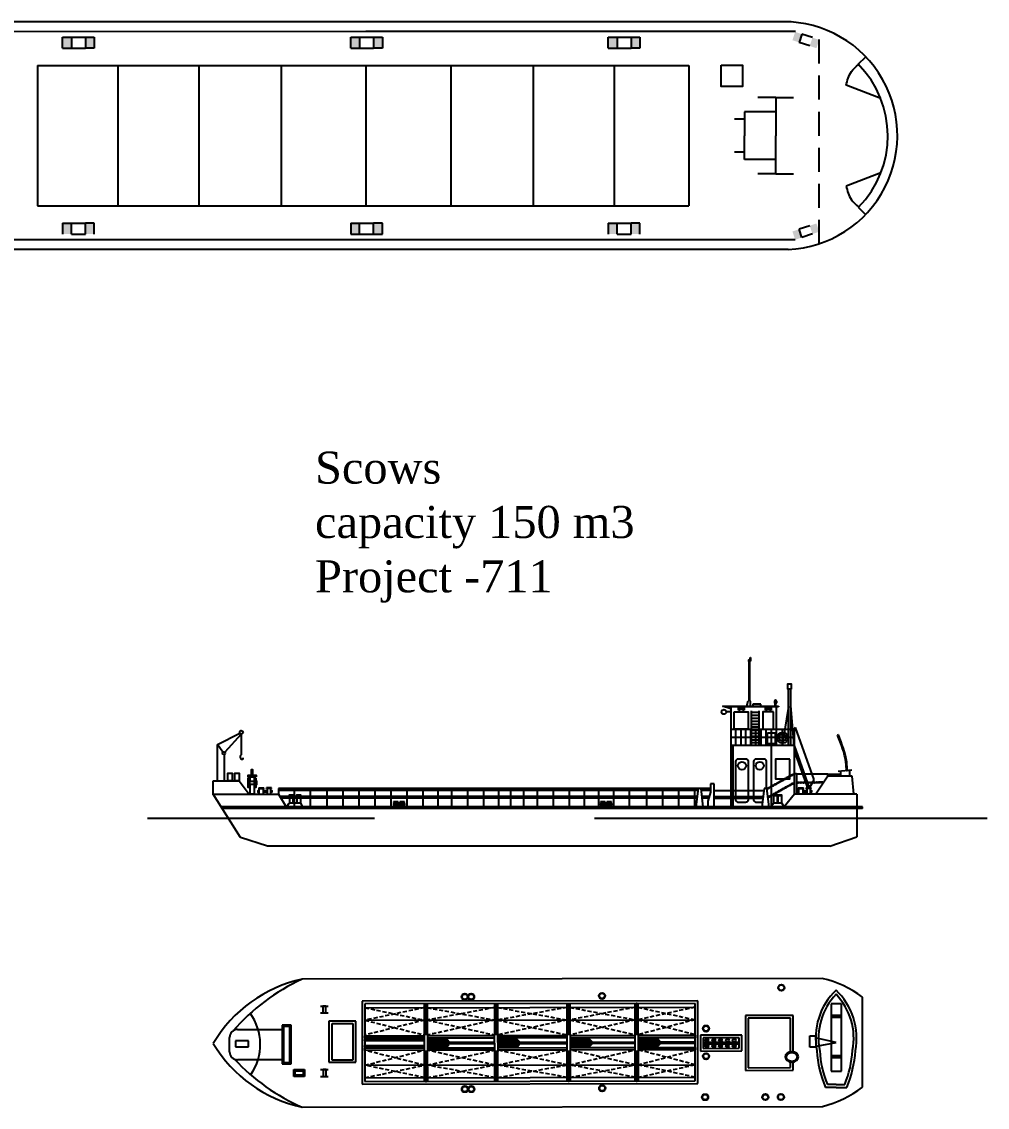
# Model space of a CAD drawing. Header units: millimetres. Extents: x 28 to 252, y -123 to 24.
# Drawn here: x 192.1 to 252.4, y -122.1 to -54.3 of the extents above; entities that cross this region are included whole.
import ezdxf

# ---------------------------------------------------------------- set-up
doc = ezdxf.new("R2010")
doc.units = ezdxf.units.MM
doc.linetypes.add('DASHED2', pattern=[0.375, 0.25, -0.125])
doc.layers.add('2', color=250, linetype='Continuous')
doc.styles.get("Standard").update_dxf_attribs({"font": 'times.ttf', "height": 2})

msp = doc.modelspace()

# ---------------------------------------------------------------- hatches: boundary and pattern name
at = {"layer": '2', "true_color": 0x000000}
h = msp.add_hatch(color=18, dxfattribs=at)
h.paths.add_polyline_path([(194.651, -55.996), (195.203, -55.996), (195.203, -55.314), (194.651, -55.314)])
h.paths.add_polyline_path([(196.077, -55.314), (196.629, -55.314), (196.629, -55.996), (196.077, -55.996)])
h = msp.add_hatch(color=18, dxfattribs=at)
h.paths.add_polyline_path([(212.653, -55.996), (213.204, -55.996), (213.204, -55.314), (212.653, -55.314)])
h.paths.add_polyline_path([(214.078, -55.314), (214.63, -55.314), (214.63, -55.996), (214.078, -55.996)])
h = msp.add_hatch(color=18, dxfattribs=at)
h.paths.add_polyline_path([(228.744, -55.996), (229.296, -55.996), (229.296, -55.314), (228.744, -55.314)])
h.paths.add_polyline_path([(230.17, -55.314), (230.722, -55.314), (230.722, -55.996), (230.17, -55.996)])
h = msp.add_hatch(color=18, dxfattribs=at)
h.paths.add_polyline_path([(241.743, -55.994), (241.325, -55.854), (241.498, -55.336), (241.916, -55.476)])
h.paths.add_polyline_path([(240.835, -55.115), (240.416, -54.975), (240.243, -55.492), (240.661, -55.632)])
h = msp.add_hatch(color=18, dxfattribs=at)
h.paths.add_polyline_path([(194.651, -66.919), (195.203, -66.919), (195.203, -67.602), (194.651, -67.602)])
h.paths.add_polyline_path([(196.077, -67.602), (196.629, -67.602), (196.629, -66.919), (196.077, -66.919)])
h = msp.add_hatch(color=18, dxfattribs=at)
h.paths.add_polyline_path([(212.653, -66.919), (213.204, -66.919), (213.204, -67.602), (212.653, -67.602)])
h.paths.add_polyline_path([(214.078, -67.602), (214.63, -67.602), (214.63, -66.919), (214.078, -66.919)])
h = msp.add_hatch(color=18, dxfattribs=at)
h.paths.add_polyline_path([(228.744, -66.919), (229.296, -66.919), (229.296, -67.602), (228.744, -67.602)])
h.paths.add_polyline_path([(230.17, -67.602), (230.722, -67.602), (230.722, -66.919), (230.17, -66.919)])
h = msp.add_hatch(color=18, dxfattribs=at)
h.paths.add_polyline_path([(241.743, -66.939), (241.325, -67.079), (241.498, -67.597), (241.916, -67.457)])
h.paths.add_polyline_path([(240.835, -67.818), (240.416, -67.958), (240.243, -67.441), (240.661, -67.301)])

# ---------------------------------------------------------------- linework, layer by layer
at = {"layer": '2', "color": 18, "linetype": 'DASHED2', "ltscale": 6, "true_color": 0x000000}
msp.add_line((241.92, -68.209), (241.921, -54.702), dxfattribs=at)
at = {"layer": '2', "color": 18, "true_color": 0x000000}
for p, q in [((194.651, -55.996), (194.651, -55.314)), ((194.651, -55.314), (195.203, -55.314)), ((195.203, -55.314), (195.203, -55.996)), ((195.203, -55.314), (196.077, -55.314)), ((196.077, -55.314), (196.077, -55.996)), ((196.077, -55.314), (196.629, -55.314)), ((196.629, -55.314), (196.629, -55.996)), ((212.653, -55.314), (213.204, -55.314)), ((212.653, -55.996), (212.653, -55.314)), ((213.204, -55.314), (214.078, -55.314)), ((213.204, -55.314), (213.204, -55.996)), ((214.078, -55.314), (214.63, -55.314)), ((214.078, -55.314), (214.078, -55.996)), ((214.63, -55.314), (214.63, -55.996)), ((228.744, -55.314), (229.296, -55.314)), ((228.744, -55.996), (228.744, -55.314)), ((229.296, -55.314), (230.17, -55.314)), ((229.296, -55.314), (229.296, -55.996)), ((230.17, -55.314), (230.722, -55.314)), ((230.17, -55.314), (230.17, -55.996)), ((230.722, -55.314), (230.722, -55.996)), ((240.835, -55.115), (240.661, -55.632)), ((241.498, -55.336), (240.835, -55.115)), ((194.651, -55.996), (195.203, -55.996)), ((195.203, -55.996), (196.077, -55.996)), ((196.629, -55.996), (196.077, -55.996)), ((212.653, -55.996), (213.204, -55.996)), ((213.204, -55.996), (214.078, -55.996)), ((214.63, -55.996), (214.078, -55.996)), ((228.744, -55.996), (229.296, -55.996)), ((229.296, -55.996), (230.17, -55.996)), ((230.722, -55.996), (230.17, -55.996)), ((241.325, -55.854), (240.661, -55.632)), ((244.343, -56.984), (244.821, -56.525)), ((193.076, -57.074), (233.771, -57.07)), ((193.076, -57.074), (193.076, -65.842)), ((198.107, -57.073), (198.106, -65.842)), ((203.167, -57.073), (203.166, -65.843)), ((208.308, -57.072), (208.307, -65.843)), ((213.604, -57.072), (213.604, -65.844)), ((218.901, -57.072), (218.901, -65.843)), ((224.041, -57.073), (224.042, -65.843)), ((229.101, -57.073), (229.102, -65.842)), ((233.771, -57.07), (233.771, -65.845)), ((245.762, -59.146), (243.594, -58.314)), ((239.199, -59.065), (238.093, -59.065)), ((239.199, -59.065), (239.199, -61.458)), ((239.199, -59.065), (240.304, -59.065)), ((239.199, -59.96), (237.248, -59.96)), ((237.248, -59.96), (237.248, -61.458)), ((237.248, -60.42), (236.626, -60.42)), ((237.248, -62.956), (237.248, -61.458)), ((239.199, -63.85), (239.199, -61.458)), ((237.248, -62.495), (236.626, -62.495)), ((239.199, -62.956), (237.248, -62.956)), ((239.199, -63.85), (238.093, -63.85)), ((239.199, -63.85), (240.304, -63.85)), ((245.762, -63.769), (243.594, -64.601)), ((193.076, -65.842), (233.771, -65.845)), ((244.343, -65.932), (244.821, -66.391)), ((194.651, -66.919), (195.203, -66.919)), ((194.651, -66.919), (194.651, -67.602)), ((195.203, -66.919), (196.077, -66.919)), ((195.203, -67.602), (195.203, -66.919)), ((196.629, -66.919), (196.077, -66.919)), ((196.077, -67.602), (196.077, -66.919)), ((196.629, -67.602), (196.629, -66.919)), ((212.653, -66.919), (212.653, -67.602)), ((212.653, -66.919), (213.204, -66.919)), ((213.204, -67.602), (213.204, -66.919)), ((213.204, -66.919), (214.078, -66.919)), ((214.078, -67.602), (214.078, -66.919)), ((214.63, -66.919), (214.078, -66.919)), ((214.63, -67.602), (214.63, -66.919)), ((228.744, -66.919), (228.744, -67.602)), ((228.744, -66.919), (229.296, -66.919)), ((229.296, -67.602), (229.296, -66.919)), ((229.296, -66.919), (230.17, -66.919)), ((230.17, -67.602), (230.17, -66.919)), ((230.722, -66.919), (230.17, -66.919)), ((230.722, -67.602), (230.722, -66.919)), ((241.325, -67.079), (240.661, -67.301)), ((195.203, -67.602), (196.077, -67.602)), ((212.653, -67.602), (213.204, -67.602)), ((213.204, -67.602), (214.078, -67.602)), ((214.078, -67.602), (214.63, -67.602)), ((229.296, -67.602), (230.17, -67.602)), ((240.835, -67.818), (240.661, -67.301)), ((241.498, -67.597), (240.835, -67.818)), ((237.6, -94.232), (237.614, -94.232)), ((237.614, -94.232), (237.614, -94.046)), ((237.614, -94.046), (237.627, -94.046)), ((237.627, -94.046), (237.627, -94.25)), ((237.535, -96.723), (237.535, -94.305)), ((237.588, -96.73), (237.588, -94.305)), ((237.627, -94.25), (237.6, -94.25)), ((239.998, -99.546), (239.998, -96.019)), ((240.128, -96.019), (240.128, -99.546)), ((237.394, -97.078), (237.488, -96.764)), ((237.624, -97.078), (237.624, -96.787)), ((239.117, -96.765), (239.117, -96.871)), ((239.168, -97.078), (239.168, -96.923)), ((239.201, -97.078), (239.201, -96.922)), ((239.253, -96.765), (239.253, -96.871)), ((236.391, -97.251), (235.866, -97.078)), ((235.866, -97.078), (239.381, -97.078)), ((236.391, -97.445), (236.116, -97.445)), ((239.26, -97.135), (236.391, -97.135)), ((236.391, -97.135), (236.391, -102.721)), ((236.877, -97.333), (236.877, -97.135)), ((236.976, -97.333), (236.877, -97.333)), ((236.976, -97.135), (236.976, -97.333)), ((237.133, -97.333), (237.133, -97.135)), ((237.233, -97.333), (237.133, -97.333)), ((237.233, -97.135), (237.233, -97.333)), ((237.67, -97.377), (237.67, -99.55)), ((238.155, -97.478), (237.67, -97.478)), ((238.281, -96.965), (237.764, -96.965)), ((237.764, -96.965), (237.764, -97.078)), ((238.155, -97.377), (238.155, -99.55)), ((238.281, -97.078), (238.281, -96.965)), ((238.56, -97.333), (238.56, -97.135)), ((238.659, -97.333), (238.56, -97.333)), ((238.659, -97.135), (238.659, -97.333)), ((238.816, -97.333), (238.816, -97.135)), ((238.916, -97.333), (238.816, -97.333)), ((238.916, -97.135), (238.916, -97.333)), ((239.26, -99.55), (239.26, -97.135)), ((239.381, -97.136), (239.26, -97.136)), ((239.381, -97.078), (239.381, -97.136)), ((239.998, -97.114), (239.602, -99.55)), ((240.128, -97.047), (240.326, -99.55)), ((238.155, -97.659), (237.67, -97.659)), ((238.155, -97.848), (237.67, -97.848)), ((238.155, -98.038), (237.67, -98.038)), ((238.155, -98.227), (237.67, -98.227)), ((204.324, -99.486), (205.713, -98.772)), ((205.809, -98.834), (204.785, -99.952)), ((205.809, -98.834), (205.815, -100.114)), ((240.377, -98.55), (236.391, -98.55)), ((236.695, -98.55), (236.695, -99.55)), ((237.016, -98.55), (237.016, -99.55)), ((237.309, -98.55), (237.309, -99.55)), ((237.616, -98.55), (237.616, -99.55)), ((238.155, -98.4), (237.67, -98.4)), ((238.155, -98.607), (237.67, -98.607)), ((238.155, -98.798), (237.67, -98.798)), ((237.947, -98.55), (237.947, -99.55)), ((238.278, -98.55), (238.278, -99.55)), ((238.585, -98.55), (238.585, -99.55)), ((238.919, -98.55), (238.919, -99.55)), ((239.602, -98.55), (239.602, -99.55)), ((239.975, -98.55), (239.975, -99.55)), ((240.438, -98.427), (240.326, -98.55)), ((240.326, -99.55), (240.326, -98.55)), ((240.377, -98.55), (240.455, -98.476)), ((240.377, -99.55), (240.377, -98.55)), ((241.61, -101.681), (240.438, -98.427)), ((243.114, -98.885), (243.062, -98.89)), ((204.324, -101.756), (204.324, -99.486)), ((204.666, -99.96), (204.324, -99.486)), ((240.326, -99.05), (236.391, -99.05)), ((240.377, -99.55), (236.391, -99.55)), ((236.516, -99.55), (236.516, -102.721)), ((238.155, -98.987), (237.67, -98.987)), ((238.155, -99.201), (237.67, -99.201)), ((238.155, -99.377), (237.67, -99.377)), ((238.91, -99.55), (238.91, -103.373)), ((240.377, -102.581), (240.377, -99.55)), ((241.319, -102.18), (240.377, -99.55)), ((204.736, -100.097), (204.736, -101.756)), ((241.204, -102.177), (240.377, -99.867)), ((236.679, -100.534), (236.679, -102.721)), ((239.675, -101.687), (239.726, -101.659)), ((239.824, -101.605), (239.864, -101.582)), ((240.013, -101.499), (239.962, -101.528)), ((239.962, -101.528), (240.013, -101.5)), ((240.111, -101.445), (240.149, -101.424)), ((240.247, -101.37), (240.377, -101.298)), ((240.377, -101.298), (240.501, -101.298)), ((240.501, -101.298), (240.501, -102.581)), ((242.459, -101.341), (240.501, -101.341)), ((241.319, -102.18), (241.61, -101.681)), ((242.459, -101.464), (241.714, -102.581)), ((242.459, -101.341), (243.253, -101.308)), ((242.459, -101.464), (242.459, -101.341)), ((243.979, -101.464), (242.459, -101.464)), ((243.955, -101.089), (243.099, -101.165)), ((243.253, -101.152), (243.254, -101.464)), ((243.674, -101.114), (243.622, -101.117)), ((243.832, -101.464), (243.832, -101.098)), ((244.089, -102.581), (243.979, -101.464)), ((204.055, -102.62), (204.055, -101.756)), ((204.055, -101.756), (205.683, -101.756)), ((205.683, -101.756), (206.314, -102.581)), ((206.366, -101.793), (206.326, -101.793)), ((206.326, -101.793), (206.326, -101.965)), ((206.326, -101.965), (206.366, -101.965)), ((206.346, -101.965), (206.65, -101.965)), ((206.65, -101.793), (206.366, -101.793)), ((206.65, -101.965), (206.65, -101.793)), ((206.9, -102.18), (207.22, -102.18)), ((206.9, -102.18), (206.9, -102.22)), ((206.94, -102.22), (206.9, -102.22)), ((206.94, -102.58), (206.94, -102.22)), ((206.94, -102.22), (207.18, -102.22)), ((207.18, -102.22), (207.22, -102.22)), ((207.18, -102.22), (207.18, -102.58)), ((207.22, -102.22), (207.22, -102.18)), ((207.708, -102.18), (207.388, -102.18)), ((207.388, -102.22), (207.388, -102.18)), ((207.428, -102.22), (207.388, -102.22)), ((207.668, -102.22), (207.428, -102.22)), ((207.428, -102.22), (207.428, -102.58)), ((207.668, -102.22), (207.708, -102.22)), ((207.668, -102.58), (207.668, -102.22)), ((207.708, -102.22), (207.708, -102.18)), ((215.442, -102.235), (208.139, -102.236)), ((208.139, -102.236), (208.139, -102.581)), ((215.465, -102.346), (208.139, -102.348)), ((209.134, -103.485), (209.134, -102.346)), ((210.134, -103.372), (210.134, -102.346)), ((211.173, -103.485), (211.173, -102.346)), ((212.173, -103.372), (212.173, -102.346)), ((213.173, -103.485), (213.173, -102.346)), ((214.173, -103.372), (214.173, -102.346)), ((215.173, -103.372), (215.173, -102.346)), ((215.173, -103.485), (215.173, -102.346)), ((218.092, -102.346), (215.3, -102.346)), ((227.804, -102.235), (215.311, -102.235)), ((216.173, -103.372), (216.173, -102.346)), ((217.173, -103.485), (217.173, -102.346)), ((218.092, -102.346), (218.092, -103.374)), ((227.814, -102.346), (218.092, -102.346)), ((218.968, -103.485), (218.968, -102.346)), ((219.968, -103.372), (219.968, -102.346)), ((220.968, -103.485), (220.968, -102.346)), ((221.887, -102.346), (221.887, -103.374)), ((222.637, -102.346), (222.637, -103.485)), ((223.44, -102.346), (223.44, -103.374)), ((224.315, -103.484), (224.315, -102.346)), ((225.315, -103.372), (225.315, -102.346)), ((226.315, -103.484), (226.315, -102.346)), ((227.235, -102.346), (227.235, -103.374)), ((230.722, -102.235), (227.804, -102.235)), ((230.716, -102.346), (227.814, -102.346)), ((228.123, -102.346), (228.123, -103.485)), ((229.063, -102.346), (229.063, -103.373)), ((230.075, -103.485), (230.075, -102.346)), ((234.35, -102.346), (230.707, -102.346)), ((235.125, -102.235), (230.708, -102.235)), ((231.145, -103.373), (231.145, -102.346)), ((232.145, -103.485), (232.145, -102.346)), ((233.145, -103.373), (233.145, -102.346)), ((234.145, -103.485), (234.145, -102.346)), ((234.544, -102.235), (234.203, -102.235)), ((234.364, -102.235), (234.218, -103.373)), ((234.672, -103.373), (234.544, -102.235)), ((235.125, -102.346), (234.556, -102.346)), ((235.363, -101.927), (235.125, -101.927)), ((235.125, -101.927), (235.125, -102.448)), ((235.363, -103.373), (235.363, -101.927)), ((235.363, -102.345), (238.461, -102.345)), ((238.475, -102.235), (238.329, -103.373)), ((238.655, -102.235), (238.475, -102.235)), ((238.783, -103.373), (238.655, -102.235)), ((238.698, -102.231), (238.657, -102.254)), ((238.847, -102.15), (238.797, -102.178)), ((238.983, -102.074), (238.946, -102.096)), ((239.132, -101.992), (239.081, -102.02)), ((239.229, -101.936), (239.293, -101.9)), ((239.441, -101.817), (239.391, -101.845)), ((239.391, -101.845), (239.442, -101.817)), ((239.447, -102.372), (239.498, -102.344)), ((239.498, -102.344), (239.447, -102.372)), ((239.54, -101.763), (239.577, -101.742)), ((239.596, -102.29), (239.634, -102.269)), ((239.732, -102.214), (239.783, -102.186)), ((239.881, -102.132), (239.921, -102.109)), ((240.069, -102.026), (240.019, -102.055)), ((240.019, -102.055), (240.07, -102.027)), ((240.168, -101.972), (240.205, -101.951)), ((240.303, -101.897), (240.377, -101.856)), ((240.505, -101.858), (240.549, -101.858)), ((240.613, -102.18), (240.933, -102.18)), ((240.613, -102.18), (240.613, -102.22)), ((240.653, -102.22), (240.613, -102.22)), ((240.653, -102.22), (240.893, -102.22)), ((240.653, -102.58), (240.653, -102.22)), ((240.661, -101.858), (240.719, -101.858)), ((240.831, -101.858), (240.877, -101.858)), ((240.893, -102.22), (240.893, -102.58)), ((240.893, -102.22), (240.933, -102.22)), ((240.933, -102.22), (240.933, -102.18)), ((241.047, -101.857), (240.989, -101.858)), ((240.989, -101.858), (241.047, -101.858)), ((241.101, -102.22), (241.101, -102.18)), ((241.421, -102.18), (241.101, -102.18)), ((241.141, -102.22), (241.101, -102.22)), ((241.141, -102.22), (241.141, -102.58)), ((241.381, -102.22), (241.141, -102.22)), ((241.159, -101.858), (241.202, -101.858)), ((241.314, -101.858), (241.379, -101.856)), ((241.381, -102.58), (241.381, -102.22)), ((241.381, -102.22), (241.421, -102.22)), ((241.421, -102.22), (241.421, -102.18)), ((241.491, -101.854), (241.549, -101.852)), ((241.661, -101.849), (241.707, -101.848)), ((241.877, -101.843), (241.819, -101.845)), ((241.819, -101.845), (241.877, -101.843)), ((241.989, -101.841), (242.032, -101.839)), ((242.145, -101.836), (242.211, -101.836)), ((205.761, -105.277), (204.062, -102.581)), ((204.062, -102.581), (208.139, -102.581)), ((208.139, -102.581), (208.611, -103.372)), ((218.235, -102.72), (208.222, -102.72)), ((227.794, -102.832), (208.289, -102.832)), ((227.794, -102.72), (218.235, -102.72)), ((234.302, -102.72), (227.794, -102.72)), ((228.123, -102.832), (227.794, -102.832)), ((234.288, -102.832), (228.123, -102.832)), ((235.043, -102.72), (234.599, -102.72)), ((235.009, -102.832), (234.611, -102.832)), ((235.125, -102.448), (234.955, -103.009)), ((234.955, -103.009), (234.955, -103.373)), ((235.363, -102.721), (238.413, -102.721)), ((235.363, -102.832), (238.398, -102.832)), ((236.391, -102.832), (236.391, -103.373)), ((236.516, -102.832), (236.516, -103.373)), ((236.679, -102.832), (236.679, -102.949)), ((238.754, -102.758), (238.713, -102.781)), ((238.904, -102.677), (238.853, -102.705)), ((239.039, -102.601), (239.002, -102.623)), ((239.188, -102.519), (239.138, -102.547)), ((239.285, -102.462), (239.349, -102.427)), ((240.377, -102.581), (239.737, -103.373)), ((244.269, -102.581), (240.377, -102.581)), ((244.089, -102.581), (244.089, -102.459)), ((244.269, -102.581), (244.269, -103.373)), ((210.216, -103.372), (204.561, -103.372)), ((210.23, -103.485), (204.631, -103.485)), ((210.192, -103.485), (207.649, -103.485)), ((210.217, -103.485), (208.649, -103.485)), ((208.662, -103.373), (208.813, -103.151)), ((209.535, -103.151), (208.813, -103.151)), ((209.666, -103.372), (209.535, -103.151)), ((210.23, -103.485), (209.649, -103.485)), ((213.843, -103.372), (210.148, -103.372)), ((215.489, -103.485), (210.192, -103.485)), ((215.477, -103.485), (211.079, -103.485)), ((215.483, -103.372), (213.843, -103.372)), ((227.834, -103.485), (215.23, -103.485)), ((216.211, -103.372), (215.253, -103.372)), ((215.332, -103.063), (215.332, -103.098)), ((215.624, -103.063), (215.332, -103.063)), ((215.332, -103.098), (215.624, -103.098)), ((215.624, -103.098), (215.624, -103.063)), ((215.725, -103.063), (215.725, -103.098)), ((216.016, -103.063), (215.725, -103.063)), ((215.725, -103.098), (216.016, -103.098)), ((216.016, -103.098), (216.016, -103.063)), ((217.72, -103.374), (216.211, -103.372)), ((227.844, -103.373), (217.72, -103.374)), ((230.718, -103.485), (227.834, -103.485)), ((230.153, -103.373), (227.844, -103.373)), ((228.551, -103.063), (228.26, -103.063)), ((228.26, -103.063), (228.26, -103.098)), ((228.26, -103.098), (228.551, -103.098)), ((228.551, -103.098), (228.551, -103.063)), ((228.944, -103.063), (228.652, -103.063)), ((228.652, -103.063), (228.652, -103.098)), ((228.652, -103.098), (228.944, -103.098)), ((228.944, -103.098), (228.944, -103.063)), ((230.718, -103.373), (230.001, -103.373)), ((232.276, -103.373), (230.707, -103.373)), ((237.037, -103.485), (230.708, -103.485)), ((237.068, -103.373), (232.276, -103.373)), ((244.612, -103.485), (237.037, -103.485)), ((244.612, -103.368), (237.068, -103.373)), ((238.902, -103.373), (239.054, -103.151)), ((239.585, -103.151), (239.054, -103.151)), ((239.737, -103.373), (239.585, -103.151)), ((244.27, -103.485), (244.27, -105.235)), ((244.612, -103.485), (244.612, -103.368)), ((214.132, -104.108), (199.945, -104.108)), ((252.418, -104.108), (227.885, -104.108)), ((207.448, -105.838), (205.761, -105.277)), ((242.586, -105.838), (244.27, -105.235)), ((228.136, -105.838), (207.448, -105.838)), ((230.716, -105.838), (228.136, -105.838)), ((242.586, -105.838), (230.707, -105.838)), ((242.11, -114.082), (209.611, -114.135)), ((210.758, -115.811), (211.24, -115.81)), ((211.105, -115.81), (210.916, -115.81)), ((210.916, -115.81), (210.916, -116.242)), ((211.105, -116.242), (211.105, -115.81)), ((234.326, -115.482), (213.367, -115.516)), ((213.367, -115.516), (213.376, -120.691)), ((234.161, -115.648), (213.533, -115.681)), ((213.533, -115.681), (213.541, -120.525)), ((213.537, -115.917), (234.156, -115.884)), ((217.254, -115.683), (217.429, -115.682)), ((217.257, -117.596), (217.254, -115.683)), ((217.368, -115.676), (217.313, -115.676)), ((217.313, -115.676), (217.316, -117.595)), ((217.372, -117.595), (217.368, -115.676)), ((217.429, -115.682), (217.432, -117.595)), ((221.644, -115.676), (221.819, -115.675)), ((221.647, -117.594), (221.644, -115.676)), ((221.819, -115.675), (221.822, -117.593)), ((226.173, -117.586), (226.17, -115.668)), ((226.17, -115.668), (226.345, -115.668)), ((226.345, -115.668), (226.348, -117.586)), ((230.422, -117.579), (230.419, -115.661)), ((230.419, -115.661), (230.594, -115.661)), ((230.594, -115.661), (230.597, -117.579)), ((234.169, -120.492), (234.161, -115.648)), ((234.335, -120.657), (234.326, -115.482)), ((243.307, -115.671), (242.656, -115.672)), ((242.656, -115.672), (242.663, -119.879)), ((243.314, -119.878), (243.307, -115.671)), ((244.617, -118.078), (244.612, -115.254)), ((210.759, -116.241), (211.241, -116.24)), ((210.916, -116.242), (211.105, -116.242)), ((240.287, -116.405), (237.306, -116.41)), ((237.306, -116.41), (237.312, -119.829)), ((240.121, -116.571), (237.472, -116.575)), ((237.472, -116.575), (237.477, -119.663)), ((240.125, -118.672), (240.121, -116.571)), ((240.29, -118.673), (240.287, -116.405)), ((242.657, -116.38), (243.308, -116.379)), ((242.657, -116.504), (243.309, -116.503)), ((205.583, -117.277), (208.359, -117.273)), ((208.922, -117.011), (208.359, -117.012)), ((208.359, -117.012), (208.362, -119.416)), ((208.359, -117.273), (208.362, -119.165)), ((208.839, -117.094), (208.442, -117.095)), ((208.442, -117.095), (208.445, -119.333)), ((208.842, -119.332), (208.839, -117.094)), ((208.925, -119.415), (208.922, -117.011)), ((212.965, -116.754), (211.276, -116.757)), ((211.276, -116.757), (211.28, -119.314)), ((211.49, -116.895), (212.781, -116.893)), ((211.494, -119.189), (211.49, -116.895)), ((212.781, -116.893), (212.785, -119.187)), ((212.969, -119.311), (212.965, -116.754)), ((213.538, -116.698), (234.162, -116.665)), ((205.086, -118.67), (205.084, -117.778)), ((213.537, -117.91), (217.231, -117.904)), ((213.537, -117.986), (213.537, -117.91)), ((213.538, -117.668), (217.231, -117.662)), ((213.538, -117.821), (213.538, -117.668)), ((217.231, -117.815), (213.538, -117.821)), ((217.459, -117.595), (217.23, -117.596)), ((217.23, -117.596), (217.232, -118.636)), ((217.461, -118.635), (217.459, -117.595)), ((217.46, -117.661), (221.621, -117.654)), ((221.622, -117.808), (217.46, -117.815)), ((217.46, -117.907), (218.646, -117.905)), ((218.646, -117.905), (218.646, -117.983)), ((218.785, -118.037), (218.647, -117.885)), ((218.647, -117.885), (218.648, -118.352)), ((221.85, -117.654), (226.152, -117.647)), ((226.152, -117.801), (221.851, -117.807)), ((226.381, -117.647), (230.398, -117.64)), ((230.398, -117.794), (226.381, -117.8)), ((230.627, -117.64), (234.164, -117.634)), ((234.164, -117.788), (230.627, -117.793)), ((234.164, -117.634), (234.164, -117.788)), ((237.088, -117.624), (234.494, -117.628)), ((234.494, -117.628), (234.495, -118.621)), ((236.922, -117.789), (234.659, -117.793)), ((234.659, -117.793), (234.66, -118.455)), ((236.923, -118.451), (236.922, -117.789)), ((237.089, -118.616), (237.088, -117.624)), ((241.334, -118.379), (241.333, -117.665)), ((241.333, -117.665), (241.714, -117.665)), ((242.985, -118.081), (241.673, -117.787)), ((241.714, -117.665), (241.715, -118.379)), ((206.262, -117.992), (205.443, -117.994)), ((205.443, -117.994), (205.443, -118.352)), ((205.443, -118.352), (206.262, -118.35)), ((206.262, -118.35), (206.262, -117.992)), ((217.231, -117.981), (213.537, -117.986)), ((213.537, -118.277), (217.232, -118.271)), ((213.537, -118.353), (213.537, -118.277)), ((217.232, -118.347), (213.537, -118.353)), ((213.539, -118.427), (217.232, -118.421)), ((213.539, -118.58), (213.539, -118.427)), ((217.232, -118.574), (213.539, -118.58)), ((217.232, -118.636), (217.461, -118.635)), ((217.262, -120.514), (217.259, -118.636)), ((217.317, -118.636), (217.32, -120.515)), ((217.376, -120.515), (217.373, -118.636)), ((217.434, -118.635), (217.437, -120.514)), ((218.646, -117.983), (217.46, -117.985)), ((217.461, -118.261), (218.646, -118.259)), ((218.646, -118.338), (217.461, -118.34)), ((217.461, -118.421), (221.623, -118.414)), ((221.623, -118.567), (217.461, -118.574)), ((221.622, -118.09), (217.467, -118.097)), ((217.467, -118.097), (217.467, -118.156)), ((217.467, -118.156), (221.622, -118.149)), ((218.646, -118.259), (218.646, -118.338)), ((218.648, -118.352), (218.786, -118.211)), ((218.786, -118.211), (218.785, -118.037)), ((221.652, -120.507), (221.648, -118.634)), ((221.824, -118.634), (221.827, -120.507)), ((226.152, -118.083), (221.851, -118.09)), ((221.851, -118.149), (226.152, -118.142)), ((221.852, -118.414), (226.153, -118.407)), ((226.153, -118.56), (221.852, -118.567)), ((226.178, -120.5), (226.175, -118.627)), ((226.35, -118.626), (226.353, -120.5)), ((230.399, -118.076), (226.381, -118.083)), ((226.381, -118.142), (230.399, -118.135)), ((226.382, -118.406), (230.399, -118.4)), ((230.4, -118.553), (226.382, -118.56)), ((230.427, -120.493), (230.424, -118.62)), ((230.599, -118.619), (230.602, -120.493)), ((234.163, -118.07), (230.628, -118.076)), ((230.628, -118.135), (234.163, -118.129)), ((230.628, -118.399), (234.165, -118.394)), ((234.165, -118.547), (230.629, -118.553)), ((234.163, -118.129), (234.163, -118.07)), ((234.165, -118.394), (234.165, -118.547)), ((234.495, -118.621), (237.089, -118.616)), ((234.66, -118.455), (236.923, -118.451)), ((236.921, -118.085), (234.661, -118.089)), ((234.661, -118.089), (234.661, -118.169)), ((234.661, -118.169), (236.921, -118.165)), ((236.921, -118.165), (236.921, -118.085)), ((241.715, -118.379), (241.334, -118.379)), ((241.739, -118.313), (242.985, -118.081)), ((244.621, -120.887), (244.617, -118.078)), ((208.362, -119.165), (205.586, -119.17)), ((211.28, -119.314), (212.969, -119.311)), ((212.785, -119.187), (211.494, -119.189)), ((240.126, -119.659), (240.126, -119.306)), ((240.292, -119.824), (240.291, -119.305)), ((242.661, -118.902), (243.312, -118.901)), ((242.661, -119.026), (243.313, -119.025)), ((208.362, -119.416), (208.925, -119.415)), ((208.445, -119.333), (208.842, -119.332)), ((209.096, -119.766), (209.759, -119.765)), ((209.097, -120.207), (209.096, -119.766)), ((209.179, -119.849), (209.676, -119.848)), ((209.18, -120.124), (209.179, -119.849)), ((209.676, -119.848), (209.677, -120.124)), ((209.759, -119.765), (209.76, -120.206)), ((210.764, -119.782), (211.247, -119.782)), ((211.111, -119.781), (210.922, -119.782)), ((210.922, -119.782), (210.923, -120.214)), ((211.112, -120.213), (211.111, -119.781)), ((213.542, -119.509), (234.167, -119.475)), ((237.312, -119.829), (240.292, -119.824)), ((237.477, -119.663), (240.126, -119.659)), ((242.018, -119.688), (242.018, -119.685)), ((242.663, -119.879), (243.314, -119.878)), ((243.958, -119.685), (243.958, -119.681)), ((209.76, -120.206), (209.097, -120.207)), ((209.677, -120.124), (209.18, -120.124)), ((210.765, -120.212), (211.248, -120.212)), ((210.923, -120.214), (211.112, -120.213)), ((213.376, -120.691), (234.335, -120.657)), ((213.541, -120.525), (234.169, -120.492)), ((213.544, -120.289), (234.164, -120.256)), ((217.437, -120.514), (217.262, -120.514)), ((217.32, -120.515), (217.376, -120.515)), ((221.827, -120.507), (221.652, -120.507)), ((226.353, -120.5), (226.178, -120.5)), ((230.602, -120.493), (230.427, -120.493)), ((242.979, -120.897), (242.313, -120.898)), ((242.978, -120.715), (242.434, -120.716)), ((242.978, -120.715), (243.515, -120.714)), ((242.979, -120.897), (243.637, -120.896)), ((209.623, -122.135), (242.123, -122.082))]:
    msp.add_line(p, q, dxfattribs=at)
at = {"layer": '2', "color": 18, "linetype": 'DASHED2', "true_color": 0x000000}
for p, q in [((213.537, -115.917), (217.256, -116.692)), ((217.255, -115.911), (213.538, -116.698)), ((217.43, -115.911), (221.645, -116.685)), ((221.644, -115.904), (217.431, -116.692)), ((221.819, -115.904), (226.171, -116.678)), ((226.17, -115.897), (221.82, -116.685)), ((226.345, -115.897), (230.421, -116.671)), ((230.42, -115.89), (226.347, -116.677)), ((230.595, -115.89), (234.162, -116.665)), ((234.156, -115.884), (230.596, -116.67)), ((217.256, -116.692), (213.537, -117.626)), ((213.538, -116.698), (217.231, -117.62)), ((217.431, -116.692), (221.621, -117.613)), ((221.645, -116.685), (217.46, -117.62)), ((221.82, -116.685), (226.152, -117.606)), ((226.171, -116.678), (221.85, -117.613)), ((226.347, -116.677), (230.398, -117.599)), ((230.421, -116.671), (226.381, -117.606)), ((230.596, -116.67), (234.164, -117.593)), ((234.162, -116.665), (230.627, -117.599)), ((217.261, -119.503), (213.539, -118.58)), ((213.542, -119.509), (217.232, -118.574)), ((217.436, -119.502), (221.623, -118.567)), ((221.65, -119.496), (217.461, -118.574)), ((221.825, -119.495), (226.153, -118.56)), ((226.176, -119.488), (221.852, -118.567)), ((226.351, -119.488), (230.4, -118.553)), ((230.425, -119.482), (226.382, -118.56)), ((230.6, -119.481), (234.165, -118.547)), ((234.167, -119.475), (230.629, -118.553)), ((217.262, -120.283), (213.542, -119.509)), ((213.544, -120.289), (217.261, -119.503)), ((221.651, -120.276), (217.436, -119.502)), ((217.437, -120.283), (221.65, -119.496)), ((226.177, -120.269), (221.825, -119.495)), ((221.826, -120.276), (226.176, -119.488)), ((230.427, -120.262), (226.351, -119.488)), ((226.352, -120.269), (230.425, -119.482)), ((234.164, -120.256), (230.6, -119.481)), ((230.602, -120.262), (234.167, -119.475))]:
    msp.add_line(p, q, dxfattribs=at)
at = {"layer": '2', "color": 18, "true_color": 0x000000}
for points in [[(213.604, -54.358), (188.005, -54.358)], [(222.986, -54.358), (213.604, -54.358)], [(239.204, -54.358), (222.986, -54.358)], [(213.604, -54.958), (186.793, -54.975)], [(222.986, -54.958), (213.604, -54.958)], [(240.433, -54.958), (222.986, -54.958)], [(213.604, -67.958), (186.792, -67.958)], [(222.986, -67.958), (213.604, -67.958)], [(240.41, -67.958), (222.986, -67.958)], [(213.604, -68.558), (187.228, -68.558)], [(222.986, -68.558), (213.604, -68.558)], [(239.98, -68.558), (222.986, -68.558)], [(237.34, -100.388), (236.865, -100.388)], [(237.499, -102.721), (237.499, -100.513)], [(237.803, -100.534), (237.803, -102.721)], [(238.436, -100.388), (237.989, -100.388)], [(238.624, -102.235), (238.624, -100.515)], [(206.366, -101.793), (206.366, -101.501), (206.622, -101.501), (206.622, -101.793)], [(206.622, -101.965), (206.622, -102.581), (206.366, -102.581), (206.366, -101.965)], [(206.94, -102.364), (206.857, -102.364), (206.857, -102.449), (206.94, -102.449)], [(207.428, -102.364), (207.18, -102.364)], [(207.668, -102.443), (207.742, -102.443), (207.742, -102.364), (207.668, -102.364)], [(240.653, -102.364), (240.57, -102.364), (240.57, -102.449), (240.653, -102.449)], [(241.141, -102.364), (240.893, -102.364)], [(241.381, -102.443), (241.455, -102.443), (241.455, -102.364), (241.381, -102.364)], [(207.18, -102.447), (207.428, -102.445)], [(237.499, -102.931), (237.499, -102.832)], [(237.803, -102.832), (237.803, -102.949)], [(240.893, -102.447), (241.141, -102.445)], [(215.402, -103.185), (215.322, -103.185), (215.322, -103.251), (215.402, -103.251)], [(215.797, -103.185), (215.549, -103.185)], [(215.549, -103.251), (215.797, -103.251)], [(215.945, -103.251), (216.028, -103.251), (216.028, -103.185), (215.945, -103.185)], [(228.329, -103.185), (228.249, -103.185), (228.249, -103.251), (228.329, -103.251)], [(228.724, -103.185), (228.476, -103.185)], [(228.476, -103.251), (228.724, -103.251)], [(228.872, -103.251), (228.955, -103.251), (228.955, -103.185), (228.872, -103.185)], [(236.867, -103.076), (237.313, -103.076)], [(237.992, -103.076), (238.367, -103.076)], [(221.762, -117.593), (221.759, -115.674), (221.703, -115.674), (221.706, -117.594)], [(226.293, -117.586), (226.289, -115.667), (226.234, -115.667), (226.237, -117.586)], [(230.539, -117.579), (230.536, -115.66), (230.48, -115.66), (230.483, -117.579)], [(221.851, -117.905), (223.036, -117.903), (223.037, -117.981), (221.851, -117.983)], [(226.381, -117.897), (227.567, -117.895), (227.567, -117.974), (226.381, -117.976)], [(230.628, -117.891), (231.813, -117.889), (231.813, -117.967), (230.628, -117.969)], [(221.708, -118.634), (221.711, -120.513), (221.767, -120.513), (221.764, -118.634)], [(221.851, -118.259), (223.037, -118.257), (223.037, -118.336), (221.851, -118.338)], [(226.238, -118.626), (226.241, -120.506), (226.297, -120.506), (226.294, -118.626)], [(226.382, -118.252), (227.567, -118.25), (227.567, -118.329), (226.382, -118.33)], [(230.485, -118.62), (230.488, -120.499), (230.544, -120.499), (230.541, -118.62)], [(230.628, -118.245), (231.814, -118.243), (231.814, -118.322), (230.628, -118.324)]]:
    msp.add_lwpolyline(points, dxfattribs=at)
for points in [[(235.794, -57.05), (237.123, -57.05), (237.123, -58.379), (235.794, -58.379)], [(237.6, -94.305), (237.522, -94.305), (237.522, -94.187), (237.6, -94.187)], [(240.163, -96.019), (239.959, -96.019), (239.959, -95.699), (240.163, -95.699)], [(236.606, -97.448), (237.482, -97.448), (237.482, -98.516), (236.606, -98.516)], [(239.063, -97.446), (238.399, -97.446), (238.399, -98.515), (239.063, -98.515)], [(238.682, -98.756), (239.164, -98.756), (239.164, -99.433), (238.682, -99.433)], [(240.073, -100.386), (239.187, -100.386), (239.187, -101.614), (240.073, -101.614)], [(205.248, -101.756), (204.972, -101.756), (204.972, -101.279), (205.248, -101.279)], [(205.686, -101.756), (205.41, -101.756), (205.41, -101.279), (205.686, -101.279)], [(206.746, -101.501), (206.234, -101.501), (206.234, -101.393), (206.746, -101.393)], [(206.326, -101.59), (206.326, -102.163), (206.251, -102.163), (206.251, -101.59)], [(206.519, -101.393), (206.457, -101.393), (206.457, -101.032), (206.519, -101.032)], [(206.725, -101.59), (206.725, -102.163), (206.65, -102.163), (206.65, -101.59)], [(206.251, -102.008), (206.251, -101.749), (206.22, -101.749), (206.22, -102.008)], [(206.725, -102.007), (206.725, -101.75), (206.757, -101.75), (206.757, -102.007)], [(209.064, -102.661), (208.825, -102.661), (208.825, -102.628), (209.064, -102.628)], [(209.043, -103.15), (208.843, -103.15), (208.843, -102.661), (209.043, -102.661)], [(209.523, -102.658), (209.284, -102.658), (209.284, -102.624), (209.523, -102.624)], [(209.505, -103.147), (209.305, -103.147), (209.305, -102.658), (209.505, -102.658)], [(239.304, -102.661), (239.065, -102.661), (239.065, -102.628), (239.304, -102.628)], [(239.283, -103.15), (239.083, -103.15), (239.083, -102.661), (239.283, -102.661)], [(239.57, -102.661), (239.331, -102.661), (239.331, -102.628), (239.57, -102.628)], [(239.552, -103.151), (239.352, -103.151), (239.352, -102.662), (239.552, -102.662)], [(215.402, -103.372), (215.549, -103.372), (215.549, -103.098), (215.402, -103.098)], [(215.797, -103.372), (215.945, -103.372), (215.945, -103.098), (215.797, -103.098)], [(228.329, -103.372), (228.476, -103.372), (228.476, -103.098), (228.329, -103.098)], [(228.724, -103.372), (228.872, -103.372), (228.872, -103.098), (228.724, -103.098)], [(221.623, -118.634), (221.852, -118.634), (221.85, -117.593), (221.621, -117.594)], [(223.039, -118.35), (223.176, -118.209), (223.176, -118.035), (223.038, -117.883)], [(226.153, -118.627), (226.382, -118.626), (226.381, -117.586), (226.152, -117.586)], [(227.569, -118.343), (227.707, -118.202), (227.706, -118.028), (227.568, -117.876)], [(230.4, -118.62), (230.629, -118.619), (230.627, -117.579), (230.398, -117.579)], [(231.816, -118.336), (231.953, -118.195), (231.953, -118.021), (231.815, -117.869)]]:
    msp.add_lwpolyline(points, close=True, dxfattribs=at)
for centre, radius in [((235.966, -97.445), 0.147), ((205.814, -98.721), 0.113), ((239.633, -99.059), 0.336), ((239.633, -99.059), 0.217), ((204.729, -100.014), 0.0832), ((237.094, -100.806), 0.253), ((238.206, -100.806), 0.253), ((239.553, -114.667), 0.197), ((239.553, -114.667), 0.17), ((219.774, -115.235), 0.197), ((219.774, -115.235), 0.17), ((220.175, -115.235), 0.197), ((220.175, -115.235), 0.17), ((228.353, -115.181), 0.197), ((228.353, -115.181), 0.17), ((234.848, -117.217), 0.197), ((234.848, -117.217), 0.17), ((234.851, -118.948), 0.197), ((234.851, -118.948), 0.17), ((219.783, -121.002), 0.197), ((219.783, -121.002), 0.17), ((220.184, -121.001), 0.197), ((220.184, -121.001), 0.17), ((228.362, -120.947), 0.197), ((228.362, -120.947), 0.17), ((234.792, -121.502), 0.197), ((234.792, -121.502), 0.17), ((238.553, -121.496), 0.197), ((238.553, -121.496), 0.17), ((239.523, -121.495), 0.197), ((239.523, -121.495), 0.17)]:
    msp.add_circle(centre, radius, dxfattribs=at)
for centre, radius, start, end in [((239.693, -61.452), 7.111, 272.31669, 93.94525), ((239.869, -61.467), 6.334, 315.28911, 45.05854), ((237.553, -96.792), 0.0708, 3.3316, 157.16077), ((239.185, -96.783), 0.0704, 15.24033, 164.75967), ((239.185, -96.852), 0.0704, 195.24033, 344.75967), ((236.868, -100.583), 0.195, 90.8732, 165.35993), ((237.326, -100.57), 0.183, 18.22656, 94.45844), ((237.992, -100.583), 0.195, 90.8732, 165.35993), ((238.45, -100.57), 0.183, 17.45505, 94.45844), ((236.853, -102.894), 0.183, 197.45505, 274.45844), ((237.31, -102.881), 0.195, 270.8732, 345.35993), ((237.977, -102.894), 0.183, 197.45505, 274.45844), ((211.436, -122.505), 8.567, 102.30023, 149.39486), ((214.976, -125.799), 12.839, 114.70066, 139.00529), ((240.578, -120.613), 6.708, 53.0253, 76.79148), ((245.876, -117.825), 4.186, 133.99434, 190.79392), ((245.876, -117.825), 4.004, 136.55659, 190.79392), ((240.071, -117.835), 4.186, 349.39086, 46.19045), ((240.071, -117.835), 4.004, 349.39086, 43.6282), ((203.706, -118.202), 3.294, 325.26964, 36.13519), ((205.584, -117.777), 0.5, 90.09239, 180.09239), ((211.422, -113.758), 8.567, 210.78992, 257.88456), ((248.572, -118.188), 6.82, 183.54544, 203.41696), ((248.572, -118.188), 6.638, 183.54544, 202.38756), ((237.125, -118.125), 6.894, 337.94059, 356.10598), ((237.125, -118.125), 7.076, 336.94591, 356.10598), ((205.586, -118.67), 0.5, 180.09239, 270.09239), ((214.749, -110.431), 12.777, 222.91026, 246.34828), ((248.558, -118.072), 6.737, 193.81232, 193.8879), ((237.413, -118.089), 6.737, 346.29688, 346.37247), ((240.248, -114.955), 7.37, 284.74458, 306.40344)]:
    msp.add_arc(centre, radius, start, end, dxfattribs=at)
for centre, major_axis in [((239.626, -101.714), (-0.0496, -0.0262)), ((239.775, -101.632), (-0.0496, -0.0262)), ((239.913, -101.554), (-0.0496, -0.0262)), ((240.062, -101.473), (-0.0496, -0.0262)), ((240.197, -101.396), (-0.0496, -0.0262)), ((238.747, -102.205), (-0.0496, -0.0262)), ((238.897, -102.123), (-0.0496, -0.0262)), ((239.032, -102.047), (-0.0496, -0.0262)), ((239.181, -101.965), (-0.0496, -0.0262)), ((239.341, -101.872), (-0.0496, -0.0262)), ((239.398, -102.399), (-0.0496, -0.0262)), ((239.491, -101.79), (-0.0496, -0.0262)), ((239.547, -102.317), (-0.0496, -0.0262)), ((239.682, -102.241), (-0.0496, -0.0262)), ((239.832, -102.159), (-0.0496, -0.0262)), ((239.969, -102.081), (-0.0496, -0.0262)), ((240.119, -102), (-0.0496, -0.0262)), ((240.254, -101.923), (-0.0496, -0.0262)), ((240.605, -101.857), (-0.0561, 0.0012)), ((240.775, -101.858), (-0.0561, 0.0012)), ((240.933, -101.857), (-0.0561, 0.0012)), ((241.103, -101.858), (-0.0561, 0.0012)), ((241.258, -101.857), (-0.0561, 0.0012)), ((241.435, -101.854), (-0.0561, -0.0003)), ((241.605, -101.851), (-0.0561, -0.0003)), ((241.763, -101.845), (-0.0561, -0.0003)), ((241.933, -101.842), (-0.0561, -0.0003)), ((242.088, -101.837), (-0.0561, -0.0003)), ((238.804, -102.732), (-0.0496, -0.0262)), ((238.953, -102.65), (-0.0496, -0.0262)), ((239.089, -102.574), (-0.0496, -0.0262)), ((239.238, -102.492), (-0.0496, -0.0262))]:
    msp.add_ellipse(centre, major_axis=major_axis, ratio=0.585697, dxfattribs=at)
at = {"layer": '2', "color": 18, "true_color": 0x000000, "extrusion": (0, 0, -1)}
for centre, major_axis, ratio in [((234.913, -117.946), (0.132, 0), 0.405078), ((235.347, -117.945), (0.132, 0), 0.405078), ((235.757, -117.945), (0.132, 0), 0.405078), ((236.19, -117.944), (0.132, 0), 0.405078), ((236.619, -117.943), (0.132, 0), 0.405078), ((234.914, -118.327), (0.132, 0), 0.405078), ((235.347, -118.327), (0.132, 0), 0.405078), ((235.757, -118.326), (0.132, 0), 0.405078), ((236.191, -118.325), (0.132, 0), 0.405078), ((236.62, -118.325), (0.132, 0), 0.405078), ((240.205, -118.989), (0.415, 0.001), 0.777778)]:
    msp.add_ellipse(centre, major_axis=major_axis, ratio=ratio, dxfattribs=at)
at = {"layer": '2', "color": 18, "true_color": 0x000000}
for points in [[(243.594, -58.314), (243.925, -57.46), (244.375, -57.015)], [(243.594, -64.601), (243.925, -65.456), (244.375, -65.9)], [(243.622, -101.12), (243.586, -100.597), (243.062, -98.89)], [(243.674, -101.114), (243.637, -100.592), (243.114, -98.885)], [(205.815, -100.114), (205.754, -100.193), (205.75, -100.291), (205.788, -100.376), (205.865, -100.402), (205.933, -100.368), (205.942, -100.321)]]:
    msp.add_spline(points, degree=3, dxfattribs=at)
msp.add_open_spline([(240.555, -118.989), (240.555, -119.047), (240.528, -119.106), (240.418, -119.203), (240.336, -119.237), (240.16, -119.254), (240.069, -119.236), (239.928, -119.16), (239.88, -119.103), (239.845, -118.988), (239.854, -118.928), (239.929, -118.819), (239.997, -118.772), (240.161, -118.725), (240.256, -118.725), (240.419, -118.775), (240.485, -118.823), (240.544, -118.913), (240.555, -118.951), (240.555, -118.989)], degree=3, knots=[0, 0, 0, 0, 0.726654, 0.726654, 1.453307, 1.453307, 2.179961, 2.179961, 2.906614, 2.906614, 3.633268, 3.633268, 4.359921, 4.359921, 5.086575, 5.086575, 5.813228, 5.813228, 6.283185, 6.283185, 6.283185, 6.283185], dxfattribs=at)

# ---------------------------------------------------------------- texts
for s, p in [('Scows', (210.421, -83.185)), ('capacity 150 m3', (210.421, -86.581)), ('Project -711', (210.421, -89.976))]:
    msp.add_text(s, height=2, dxfattribs=at).set_placement(p)

doc.saveas('drawing.dxf')
